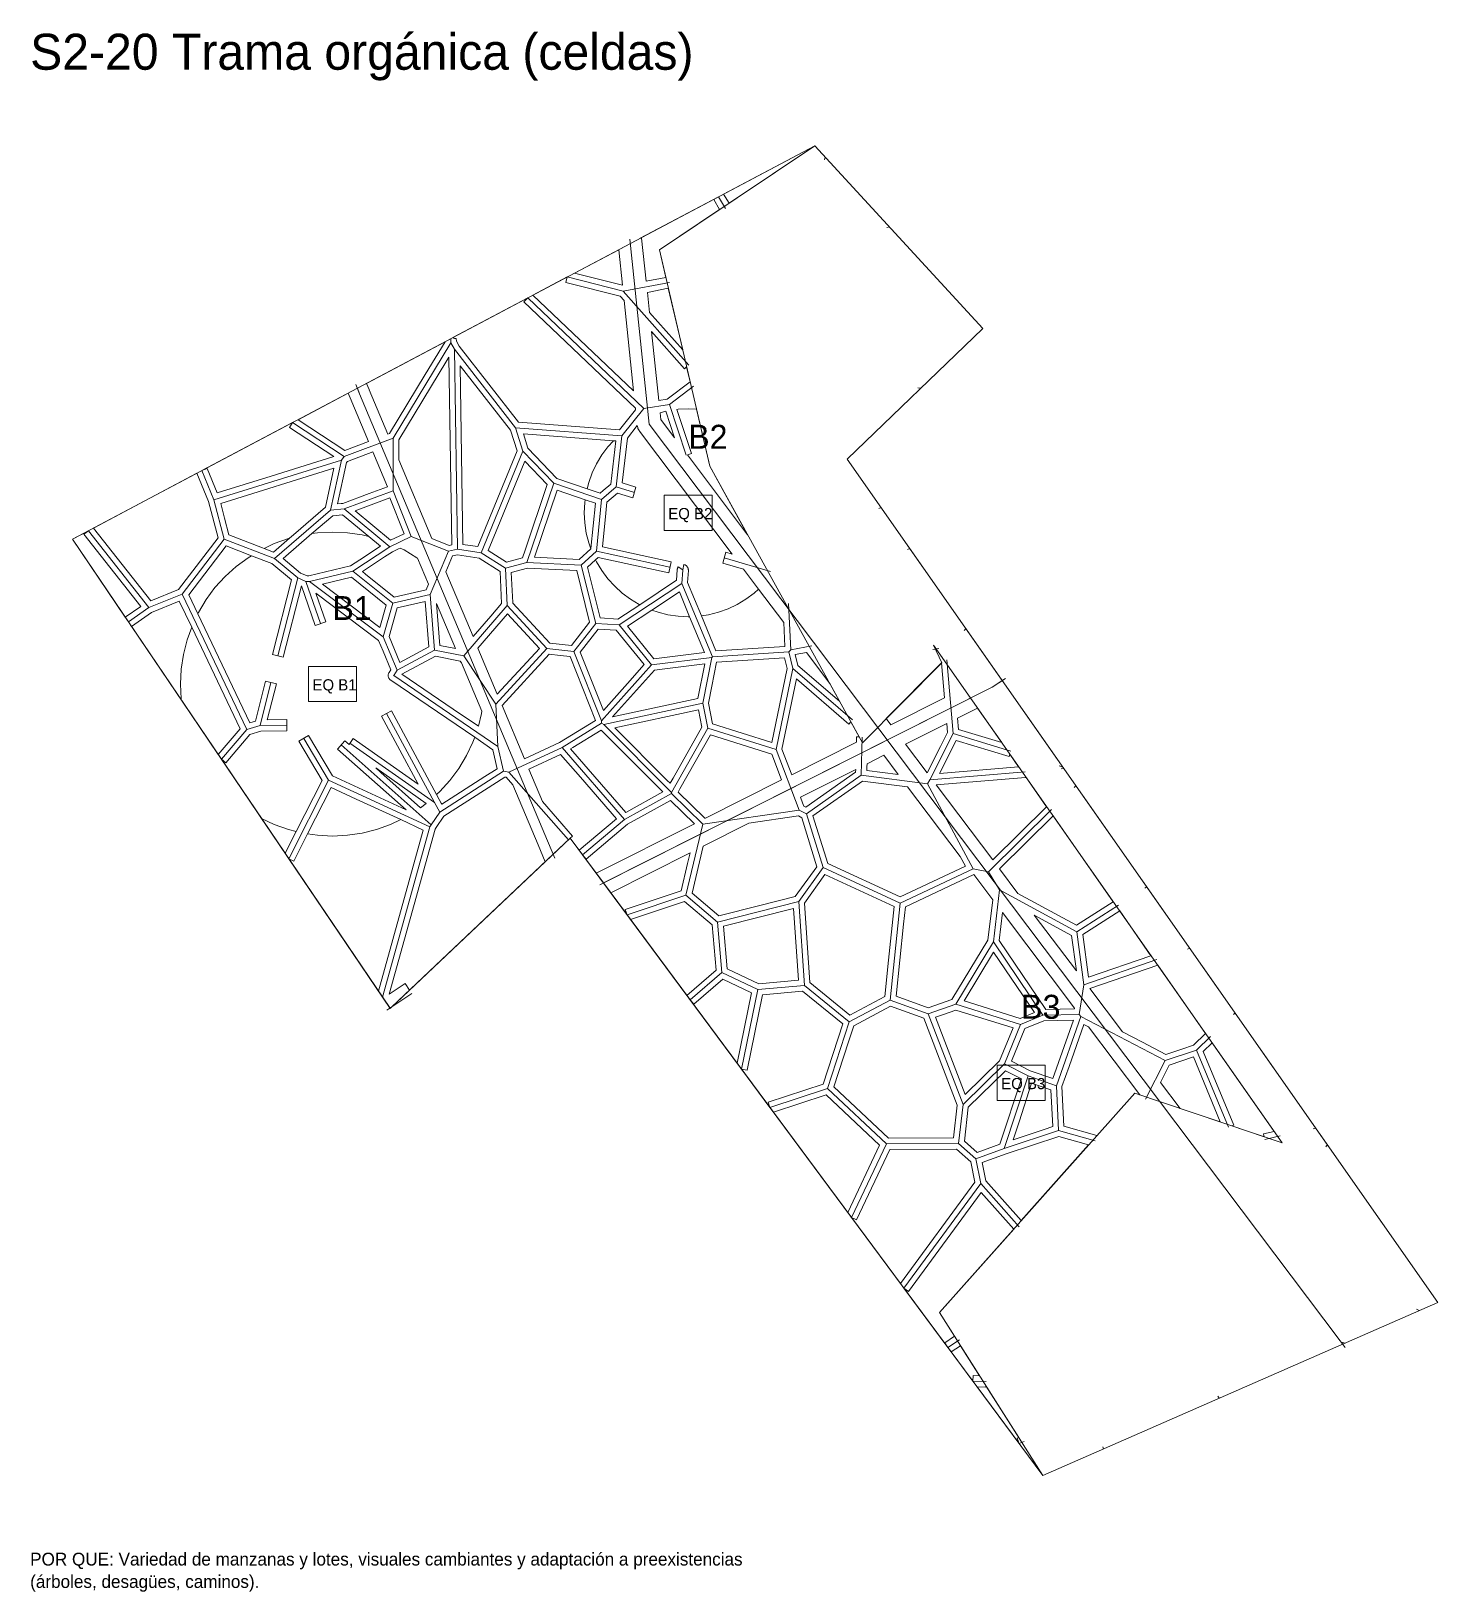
# Model space of a CAD drawing. Header units: metres. Extents: x 3873 to 16340, y -5213 to 3289.
# Drawn here: x 14581 to 16340, y -5213 to -3262 of the extents above; entities that cross this region are included whole.
import ezdxf

# ---------------------------------------------------------------- set-up
doc = ezdxf.new("R2010")
doc.units = ezdxf.units.M
for name, color, linetype, lineweight, plot in [('EQUIPAMIENTO', 5, 'Continuous', 0, False), ('LIMITE-INTERVENCION', 30, 'Continuous', 0, False), ('MANZANAS-PROPUESTAS', 33, 'Continuous', 0, False), ('SECTORES', 1, 'Continuous', 0, False), ('TEXTO', 7, 'Continuous', 0, False), ('VERDE-OBLIGATORIO', 3, 'Continuous', 0, False), ('VERDE-PROPUESTO', 82, 'Continuous', 0, False), ('VIA-BOULEVARD', 30, 'Continuous', 0, False), ('VIA-PRIMARIA', 1, 'Continuous', 0, False), ('VIA-TERCIARIA', 9, 'Continuous', 0, False)]:
    doc.layers.add(name, color=color, linetype=linetype, lineweight=lineweight, plot=plot)

msp = doc.modelspace()

# ---------------------------------------------------------------- linework, layer by layer
at = {"layer": 'EQUIPAMIENTO'}
for points in [[(15372.8, -3885.9), (15432.8, -3885.9), (15432.8, -3841.9), (15372.8, -3841.9), (15372.8, -3885.9)], [(14928, -4100), (14988, -4100), (14988, -4056), (14928, -4056), (14928, -4100)], [(15789.1, -4598.5), (15849.1, -4598.5), (15849.1, -4554.5), (15789.1, -4554.5), (15789.1, -4598.5)]]:
    msp.add_lwpolyline(points, close=True, dxfattribs=at)
at = {"layer": 'LIMITE-INTERVENCION'}
msp.add_lwpolyline([(14633, -3897), (15561, -3405), (15771.2, -3633.6), (15601.5, -3796.8), (16340, -4851), (15846.2, -5067.6), (15255.3, -4270.6), (15030.2, -4483.5), (14633, -3897)], close=True, dxfattribs=at)
at = {"layer": 'MANZANAS-PROPUESTAS'}
for points in [[(15446.9, -3465.5), (15561, -3405), (15453.8, -3476.9), (15446.9, -3465.5)], [(15434.7, -3472.3), (15442.1, -3484.7), (15366.7, -3535.3), (15374.7, -3569.6), (15350.2, -3574.3), (15344.5, -3520.5), (15342.9, -3520.6), (15440.8, -3468.8), (15434.7, -3472.3)], [(15320.6, -3579.5), (15260.8, -3564.2), (15315.9, -3535), (15320.6, -3579.5)], [(15249.8, -3575.8), (15317.7, -3593.2), (15322.6, -3598.7), (15334.5, -3711.6), (15208.7, -3591.8), (15251.6, -3569.1), (15249.8, -3575.8)], [(15354.3, -3613.4), (15351.7, -3588.3), (15377.9, -3583.2), (15395.9, -3660.3), (15354.3, -3613.4)], [(15197.3, -3600.3), (15336.8, -3733.1), (15337, -3735.1), (15316.8, -3760.3), (15190.7, -3750.7), (15116.3, -3655.4), (15113, -3649.4), (15112.8, -3645.8), (15110.5, -3646), (15110.5, -3646), (15109.9, -3645.6), (15109.3, -3645.2), (15108.7, -3644.9), (15108.5, -3644.9), (15202.1, -3595.3), (15197.3, -3600.3)], [(15376.5, -3722), (15366, -3723.6), (15356.9, -3637.4), (15398.2, -3684), (15400.8, -3681.6), (15405.1, -3700), (15376.5, -3722)], [(15073.8, -3691.2), (15029.1, -3764.8), (15027.3, -3765.5), (15004, -3710), (15004, -3709.9), (15000.6, -3702.1), (15098.8, -3650), (15073.8, -3691.2)], [(15103.7, -3904.6), (15082.2, -3896.1), (15040.9, -3797.7), (15040.9, -3772.5), (15101.1, -3673.3), (15103.5, -3669.2), (15107.2, -3903.8), (15103.7, -3904.6)], [(15139.7, -3906.2), (15124.1, -3903.8), (15121.2, -3903.4), (15117.7, -3680), (15180.7, -3760.8), (15188.8, -3786.5), (15139.7, -3906.2)], [(14980, -3720.1), (15003, -3774.7), (14973.4, -3785.9), (14915, -3747.5), (14977.6, -3714.3), (14980, -3720.1)], [(14904.1, -3757.1), (14959.5, -3793.5), (14881.3, -3818), (14813.8, -3839), (14801.3, -3808.6), (14794.8, -3811.2), (14907.9, -3751.2), (14904.1, -3757.1)], [(15202.4, -3783.2), (15196.8, -3765.2), (15309.2, -3773.8), (15302.3, -3781.4), (15294.7, -3791.6), (15288.2, -3802.6), (15282.7, -3814.1), (15278.4, -3826.1), (15276.5, -3833.8), (15238.5, -3820.9), (15202.4, -3783.2)], [(14971, -3852.2), (14968.7, -3852.4), (14964.3, -3852.9), (14975.7, -3801), (14976.8, -3799.6), (15008.4, -3787.6), (15026.8, -3831.4), (15003.9, -3839.9), (14971, -3852.2)], [(15195.7, -3920.2), (15175.5, -3925.7), (15152.7, -3911.2), (15167.8, -3874.6), (15198.6, -3799.5), (15226.6, -3828.7), (15198.9, -3910.7), (15195.7, -3920.2)], [(14803.2, -3849.8), (14814.9, -3895.3), (14765.6, -3959.7), (14730.7, -3974), (14659.1, -3883.1), (14788.6, -3814.5), (14803.2, -3849.8)], [(14870.7, -3907.8), (14828.5, -3891.6), (14823, -3870.6), (14818.3, -3852.3), (14959.8, -3808.1), (14949.1, -3857), (14909.1, -3891.6), (14904.2, -3895.8), (14902.9, -3896.2), (14885.3, -3902.4), (14872.5, -3908.5), (14870.7, -3907.8)], [(15266.4, -3922.4), (15210.7, -3919.4), (15239, -3835.8), (15273.9, -3847.7), (15273.4, -3851.1), (15272.8, -3863.9), (15273.4, -3876.6), (15275.3, -3889.2), (15278.4, -3901.6), (15281, -3908.9), (15266.4, -3922.4)], [(15047.6, -3890), (15030.7, -3898.1), (14986.4, -3861.4), (15029.9, -3845.2), (15047.6, -3890)], [(14958.3, -3867.6), (14970.4, -3866.3), (15003.4, -3893.7), (14995.1, -3891.6), (14976.6, -3888.9), (14958, -3888), (14939.4, -3888.9), (14932.4, -3889.9), (14958.3, -3867.6)], [(14647.3, -3890.8), (14718.4, -3980.9), (14699, -3994.4), (14633, -3897), (14652.8, -3886.5), (14647.3, -3890.8)], [(14778.2, -3966.3), (14825, -3905.3), (14856.7, -3917.5), (14852.5, -3920), (14837.5, -3931.1), (14823.7, -3943.6), (14811.1, -3957.4), (14800, -3972.4), (14790.5, -3988.4), (14789.6, -3990.2), (14778.2, -3966.3)], [(15155.8, -3993.1), (15133.8, -4018.7), (15099.8, -3937.8), (15108.2, -3917.9), (15114.5, -3916.5), (15141.5, -3920.7), (15167.5, -3937.3), (15169.5, -3977.3), (15155.8, -3993.1)], [(15229.6, -4026.7), (15183.5, -3976.9), (15183.4, -3975.9), (15181.6, -3938.6), (15201.9, -3933), (15263.4, -3936.2), (15279.5, -4000.5), (15256.8, -4029.7), (15229.6, -4026.7)], [(15314.6, -3996.9), (15292.7, -3995.4), (15276.7, -3931.8), (15286.9, -3922.5), (15288.2, -3925.1), (15294.7, -3936.1), (15302.3, -3946.3), (15310.9, -3955.8), (15320.3, -3964.3), (15330.6, -3971.9), (15341.5, -3978.5), (15342.1, -3978.8), (15314.6, -3996.9)], [(15522.2, -4001.1), (15523.7, -4031.2), (15437.5, -4036.6), (15419.3, -3992.7), (15428.2, -3991.4), (15440.5, -3988.3), (15452.6, -3984), (15464.1, -3978.5), (15475, -3971.9), (15485.3, -3964.3), (15490.8, -3959.4), (15522.2, -4001.1)], [(14706.9, -4005.9), (14731.8, -3988.6), (14766.5, -3974.4), (14782, -4006.8), (14776.2, -4022.8), (14771.7, -4040.9), (14768.9, -4059.4), (14768, -4078), (14768.9, -4096.6), (14769.1, -4098), (14702.9, -4000.2), (14706.9, -4005.9)], [(15176.8, -3990.3), (15216.7, -4033.4), (15164, -4090.7), (15139.8, -4033.1), (15176.8, -3990.3)], [(15360, -4046.5), (15326.8, -4005.6), (15357.3, -3985.5), (15365.1, -3988.3), (15377.5, -3991.4), (15390.1, -3993.2), (15402.8, -3993.9), (15404.6, -3993.8), (15423.2, -4038.7), (15360, -4046.5)], [(15267.9, -4038.2), (15290.4, -4009.3), (15312.9, -4010.8), (15347.8, -4053.7), (15326.8, -4077.2), (15296.9, -4110.9), (15267.9, -4038.2)], [(15241.7, -4151.1), (15198, -4171.4), (15170, -4104.9), (15229, -4040.8), (15242.7, -4042.3), (15255, -4043.6), (15286.8, -4123.5), (15241.7, -4151.1)], [(15376.8, -4058.5), (15423.6, -4052.7), (15415, -4095.9), (15308.3, -4119.1), (15360.5, -4060.5), (15376.8, -4058.5)], [(15509.8, -4138.8), (15507.3, -4151), (15433.3, -4127.7), (15428.1, -4101.8), (15432.3, -4080.8), (15438.3, -4050.6), (15523.3, -4045.3), (15526.4, -4058.6), (15509.8, -4138.8)], [(15579.8, -4077.5), (15592.1, -4099.6), (15539.9, -4054.7), (15536.7, -4041.1), (15550.6, -4038.6), (15579.8, -4077.5)], [(15723.2, -4095.3), (15656.3, -4129), (15650.4, -4121.2), (15719.4, -4051.6), (15723.2, -4095.3)], [(15613.1, -4144.1), (15613, -4150.8), (15532.2, -4191.4), (15519.9, -4159.4), (15538, -4071.6), (15603.8, -4128.2), (15606.2, -4125.3), (15616.6, -4144.1), (15613.1, -4144.1)], [(15311.1, -4132.8), (15415.5, -4110.1), (15419.9, -4132), (15383.9, -4195.5), (15380.2, -4202.1), (15376.6, -4198.5), (15311.1, -4132.8)], [(15740.7, -4134.7), (15739.5, -4120.7), (15764.6, -4108.1), (15794.8, -4151.2), (15740.7, -4134.7)], [(15258.5, -4157.2), (15294, -4135.5), (15371.1, -4212.8), (15324.6, -4238.5), (15255.7, -4159), (15258.5, -4157.2)], [(15727, -4138.6), (15718.1, -4156.2), (15701.5, -4189), (15674.6, -4153.3), (15726, -4127.5), (15727, -4138.6)], [(15158.7, -4160.1), (15164.1, -4183.9), (15148.6, -4193.7), (15094.6, -4228.1), (15094, -4227.1), (15091.5, -4222.5), (15088.1, -4216.2), (15092.4, -4212.3), (15104.9, -4198.5), (15116, -4183.5), (15125.6, -4167.5), (15133.6, -4150.7), (15135.8, -4144.5), (15158.7, -4160.1)], [(15519.6, -4197.8), (15424.4, -4245.7), (15423.4, -4245.8), (15390.1, -4213), (15392.3, -4209.1), (15430.6, -4141.5), (15507.3, -4165.7), (15519.6, -4197.8)], [(15716.8, -4189.8), (15737.7, -4148.4), (15804, -4168.6), (15804.9, -4165.6), (15815.9, -4181.3), (15716.8, -4189.8)], [(15258.3, -4268.1), (15220.5, -4225), (15203.4, -4184.3), (15243.2, -4165.9), (15268.1, -4194.6), (15313.1, -4246.6), (15266.6, -4285.8), (15255.4, -4270.7), (15258.3, -4268.1)], [(15665.3, -4190.9), (15626.2, -4185.9), (15626.3, -4181.3), (15626.4, -4177.6), (15647.4, -4167), (15665.3, -4190.9)], [(15048.7, -4452.5), (15028.9, -4465.8), (15086.4, -4259.4), (15087.5, -4257.5), (15097.2, -4243.1), (15173.6, -4194.4), (15175.2, -4194.6), (15183.5, -4204.1), (15215, -4279), (15223.8, -4300.4), (15054.2, -4460.8), (15048.7, -4452.5)], [(15550, -4232), (15549.1, -4231.6), (15547.2, -4230.7), (15545.7, -4226.7), (15543, -4219.6), (15612.2, -4184.7), (15612.1, -4188.3), (15550, -4232)], [(15783.5, -4297.7), (15712.9, -4204.2), (15824.6, -4194.7), (15824.6, -4193.6), (15850.9, -4231.3), (15783.5, -4297.7)], [(15677.1, -4206.5), (15742.7, -4293.5), (15749.3, -4305.7), (15667.7, -4344.2), (15577.2, -4302.5), (15558.8, -4242.9), (15620.9, -4199.3), (15677.1, -4206.5)], [(15275.3, -4296.8), (15327, -4253.2), (15380.8, -4223.4), (15410.5, -4252.7), (15287.8, -4314.4), (15270.8, -4291.5), (15275.3, -4296.8)], [(14898.9, -4289.6), (14869.3, -4246), (14885.3, -4253.5), (14902.9, -4259.8), (14912.7, -4262.3), (14898.9, -4289.6)], [(14909.6, -4299.4), (14926.9, -4265.2), (14939.4, -4267.1), (14958, -4268), (14976.6, -4267.1), (14995.1, -4264.3), (15013.2, -4259.8), (15030.7, -4253.5), (15043.4, -4247.5), (15071.6, -4260.5), (15015.5, -4461.8), (14903.4, -4296.3), (14909.6, -4299.4)], [(15540.5, -4242.9), (15544.8, -4245.1), (15563.8, -4306.3), (15536.7, -4343.6), (15492.3, -4354.9), (15441, -4367.8), (15407.6, -4339.5), (15421.6, -4280.8), (15421.6, -4280.6), (15478.7, -4251.9), (15540.5, -4242.9)], [(15888.4, -4379.6), (15865.6, -4367.2), (15815.1, -4339.7), (15792, -4309), (15859.1, -4242.9), (15934.2, -4350.2), (15888.4, -4379.6)], [(15405.3, -4288.9), (15402.1, -4302.3), (15393.9, -4336.6), (15324.1, -4359.8), (15326.3, -4366.4), (15305.9, -4338.9), (15405.3, -4288.9)], [(15660.3, -4356.2), (15653.3, -4423.2), (15648.6, -4468.7), (15604.9, -4492.1), (15554.7, -4451.2), (15548, -4351.9), (15573.8, -4316.3), (15660.3, -4356.2)], [(15702.8, -4482.8), (15662.7, -4468.4), (15672.1, -4378.1), (15674.3, -4356.6), (15759.8, -4316.2), (15759.9, -4316.2), (15783.6, -4347.7), (15777.6, -4398), (15732.5, -4472.4), (15702.8, -4482.8)], [(15398.3, -4349.9), (15432.6, -4379), (15437.7, -4435.8), (15401.1, -4467.3), (15330.7, -4372.3), (15398.3, -4349.9)], [(15540.5, -4448.3), (15491.2, -4452.8), (15451.6, -4434.1), (15446.8, -4380.8), (15534.5, -4358.7), (15540.5, -4448.3)], [(15885.8, -4483.2), (15885.6, -4484.2), (15849.9, -4484.9), (15791.7, -4398.5), (15795.7, -4363.8), (15885.8, -4483.2)], [(15835.5, -4366.8), (15882.2, -4392.2), (15888.1, -4436.6), (15835.5, -4366.8)], [(15903.3, -4444.5), (15896.2, -4391.2), (15942.3, -4361.7), (15981.4, -4417.6), (15903.3, -4444.5)], [(15784.7, -4413.3), (15835.6, -4488.8), (15817.9, -4496.1), (15747.8, -4474.1), (15784.7, -4413.3)], [(15409.9, -4478.2), (15446.1, -4447), (15482, -4464), (15463.8, -4551.9), (15405.3, -4472.9), (15409.9, -4478.2)], [(16034.7, -4529.4), (16019.9, -4534.3), (15999.9, -4541.1), (15970.8, -4525.9), (15945.6, -4512.8), (15904.9, -4458.8), (15989.8, -4429.5), (16049.7, -4515), (16034.7, -4529.4)], [(15476.3, -4560.8), (15495.7, -4466.5), (15545.8, -4461.9), (15596, -4502.8), (15571.4, -4578.2), (15502.7, -4600.6), (15504.9, -4607.2), (15469.4, -4559.4), (15476.3, -4560.8)], [(15609.9, -4505.3), (15655.8, -4480.7), (15697.4, -4495.7), (15739.2, -4604.6), (15734.5, -4645.3), (15653.4, -4645.7), (15585, -4581.7), (15603.4, -4525.2), (15609.9, -4505.3)], [(15721.8, -4491), (15737.3, -4485.5), (15808.9, -4507.9), (15792.2, -4548.9), (15749.1, -4591.3), (15711.9, -4494.5), (15721.8, -4491)], [(15847.6, -4499), (15864.3, -4498.6), (15884.5, -4498.2), (15858.8, -4571.2), (15830.5, -4561.4), (15807, -4549.5), (15823.6, -4508.8), (15847.6, -4499)], [(15913.7, -4642.5), (15872.6, -4630.9), (15870.1, -4581.1), (15878.9, -4556.2), (15897.5, -4503.5), (15903.3, -4506.5), (15967.4, -4591.6), (15961, -4589.4), (15913.7, -4642.6), (15913.7, -4642.5)], [(15993.2, -4576), (16004.2, -4554.4), (16034.4, -4544.2), (16068, -4625.4), (16017.8, -4608.5), (15993.2, -4576)], [(16084.8, -4629.4), (16046.7, -4537.2), (16057.8, -4526.6), (16135.5, -4637.5), (16122.1, -4640.5), (16122.8, -4643.9), (16082.5, -4630.3), (16084.8, -4629.4)], [(15753, -4607), (15799.5, -4561.4), (15819.3, -4571.4), (15792.5, -4653.4), (15764.1, -4663.6), (15748.1, -4649.5), (15753, -4607)], [(15856.3, -4585.1), (15858.6, -4631.3), (15847.7, -4634.9), (15809, -4647.8), (15816.5, -4625.1), (15832.2, -4576.8), (15856.3, -4585.1)], [(15575.2, -4591.7), (15642.1, -4654.3), (15602.2, -4738.5), (15509.3, -4613.2), (15575.2, -4591.7)], [(15613.3, -4747.9), (15655, -4659.7), (15738.1, -4659.3), (15756.1, -4675.3), (15761.1, -4700.8), (15668.1, -4827.4), (15607, -4744.9), (15613.3, -4747.9)], [(15775.1, -4699.2), (15770.5, -4676.2), (15800.3, -4665.5), (15866, -4643.6), (15903.4, -4654.1), (15819.2, -4748.8), (15775.1, -4699.2)], [(15723.5, -4901.5), (15727.4, -4907.3), (15672.5, -4833.3), (15678.1, -4837.4), (15769.1, -4713.5), (15809.9, -4759.4), (15717, -4863.8), (15735.8, -4893.4), (15723.5, -4901.5)], [(15758.9, -4942.6), (15758.7, -4949.6), (15731.6, -4913), (15743.3, -4905.3), (15767.1, -4942.8), (15758.9, -4942.6)], [(15813.9, -5020.9), (15816.4, -5027.4), (15764, -4956.7), (15775, -4957), (15775.1, -4955.4), (15816.1, -5020.1), (15813.9, -5020.9)]]:
    msp.add_lwpolyline(points, close=True, dxfattribs=at)
at = {"layer": 'SECTORES'}
for points in [[(14989.1, -3708.2), (15561, -3405), (15771.2, -3633.6), (15601.5, -3796.8), (15795.5, -4073.7), (15783, -4082), (15296.9, -4326.6), (15255.3, -4270.6), (15233.9, -4290.8), (15227, -4274), (14992, -3715), (14989.1, -3708.2)], [(15030.2, -4483.5), (15030, -4483.1), (14633, -3897), (14989.1, -3708.2), (14992, -3715), (15227, -4274), (15233.9, -4290.8), (15032.1, -4481.7), (15030.2, -4483.5)], [(15795.5, -4073.7), (16340, -4851), (15846.2, -5067.6), (15296.9, -4326.6), (15783, -4082), (15795.5, -4073.7)]]:
    msp.add_lwpolyline(points, close=True, dxfattribs=at)
at = {"layer": 'VERDE-OBLIGATORIO'}
msp.add_lwpolyline([(16145.3, -4651.5), (15709.6, -4029.5), (15719.7, -4051.3), (15620.6, -4151.3), (15429.8, -3805.7), (15366.7, -3535.3), (15561, -3405), (15771.2, -3633.6), (15601.5, -3796.8), (16340, -4851), (15846.2, -5067.6), (15717, -4863.8), (15961, -4589.4), (16145.3, -4651.5)], close=True, dxfattribs=at)
at = {"layer": 'VERDE-PROPUESTO'}
for points in [[(15385.7, -3770.2), (15368.5, -3747.3), (15367.6, -3738.8), (15374.7, -3737), (15385.7, -3770.2)], [(15402.8, -3733.9), (15413.2, -3734.4), (15429.8, -3805.7), (15477.1, -3891.3), (15401.8, -3791.5), (15407, -3789.8), (15388.7, -3734.7), (15390.1, -3734.5), (15402.8, -3733.9)], [(15475, -3971.9), (15464.1, -3978.5), (15452.6, -3984), (15440.5, -3988.3), (15428.2, -3991.4), (15419.3, -3992.7), (15402, -3951.1), (15403, -3936), (15403, -3935.3), (15402.9, -3934.6), (15402.8, -3933.9), (15402.6, -3933.2), (15402.3, -3932.5), (15402, -3931.9), (15401.6, -3931.3), (15401.1, -3930.8), (15400.6, -3930.3), (15400.1, -3929.8), (15399.5, -3929.5), (15398.8, -3929.1), (15398.2, -3928.9), (15397.5, -3928.7), (15397.4, -3928.7), (15395.9, -3935.4), (15390.3, -3931.4), (15390.3, -3931.5), (15390, -3932), (15389.7, -3932.6), (15389.4, -3933.2), (15389.2, -3933.8), (15389.1, -3934.5), (15389, -3935.1), (15388.2, -3948.3), (15342.1, -3978.8), (15341.5, -3978.5), (15330.6, -3971.9), (15320.3, -3964.3), (15310.9, -3955.8), (15302.3, -3946.3), (15294.7, -3936.1), (15288.2, -3925.1), (15286.9, -3922.5), (15290, -3919.6), (15378.4, -3938.9), (15381.4, -3925.2), (15295.5, -3906.5), (15299.6, -3864.4), (15300.9, -3850.7), (15314.3, -3839.4), (15333.4, -3845.3), (15337.5, -3832), (15320.3, -3826.6), (15326.7, -3770.4), (15339.1, -3754.9), (15339.3, -3755.9), (15339.6, -3757.2), (15340, -3758.5), (15340.6, -3759.7), (15341.3, -3760.9), (15342, -3762), (15457.8, -3915.6), (15449.9, -3913.3), (15445.9, -3926.7), (15472, -3934.4), (15490.8, -3959.4), (15485.3, -3964.3), (15475, -3971.9)], [(15282.7, -3814.1), (15288.2, -3802.6), (15294.7, -3791.6), (15302.3, -3781.4), (15309.2, -3773.8), (15312.2, -3774), (15306, -3828), (15296.4, -3836.1), (15292.7, -3839.2), (15276.5, -3833.8), (15278.4, -3826.1), (15282.7, -3814.1)], [(15275.3, -3889.2), (15273.4, -3876.6), (15272.8, -3863.9), (15273.4, -3851.1), (15273.9, -3847.7), (15286.7, -3852), (15281.2, -3908.7), (15281, -3908.9), (15278.4, -3901.6), (15275.3, -3889.2)], [(14902.9, -3896.2), (14904.2, -3895.8), (14884.3, -3913), (14872.5, -3908.5), (14885.3, -3902.4), (14902.9, -3896.2)], [(14958, -3888), (14976.6, -3888.9), (14995.1, -3891.6), (15003.4, -3893.7), (15018, -3905.8), (14992.2, -3922.8), (14980.7, -3930.3), (14959.7, -3935.3), (14928.5, -3942.7), (14926.2, -3942.7), (14921.3, -3940.6), (14918.2, -3939.3), (14896.5, -3921), (14932.4, -3889.9), (14939.4, -3888.9), (14958, -3888)], [(15116, -4183.5), (15104.9, -4198.5), (15092.4, -4212.3), (15088.1, -4216.2), (15031.7, -4111.6), (15019.4, -4118.2), (15065.1, -4203.2), (14983.9, -4146), (14978.7, -4153.5), (14973.5, -4148.9), (14964.3, -4159.4), (15050, -4235.2), (14957.9, -4192.7), (14928.1, -4142.5), (14916.1, -4149.6), (14945, -4198.4), (14912.7, -4262.3), (14902.9, -4259.8), (14885.3, -4253.5), (14869.3, -4246), (14830.9, -4189.1), (14819.2, -4171.9), (14824.5, -4176.4), (14854.8, -4141.1), (14868.5, -4136.8), (14901, -4136.5), (14900.8, -4122.5), (14876.4, -4122.7), (14887.9, -4077.8), (14874.3, -4074.4), (14861.6, -4124.3), (14854.5, -4126.5), (14789.6, -3990.2), (14790.5, -3988.4), (14800, -3972.4), (14811.1, -3957.4), (14823.7, -3943.6), (14837.5, -3931.1), (14852.5, -3920), (14856.7, -3917.5), (14882.1, -3927.2), (14906.7, -3947.9), (14882.9, -4040.9), (14896.5, -4044.3), (14919.3, -3955.1), (14936.5, -4004.7), (14949.7, -4000.1), (14937.3, -3964.5), (15015.6, -4023.4), (15021.2, -4036.9), (15030.9, -4060.1), (15028.8, -4063.5), (15028.5, -4064.1), (15028.2, -4064.7), (15028, -4065.3), (15027.8, -4066), (15027.7, -4066.7), (15027.7, -4067.3), (15027.7, -4068), (15027.8, -4068.7), (15028, -4069.3), (15028.2, -4070), (15028.5, -4070.6), (15028.9, -4071.1), (15029.3, -4071.7), (15029.7, -4072.2), (15030.2, -4072.6), (15030.8, -4073), (15135.8, -4144.5), (15133.6, -4150.7), (15125.6, -4167.5), (15116, -4183.5)], [(15063.6, -3920), (15064.3, -3920.5), (15078.1, -3953.3), (15075.1, -3960.2), (15035.1, -3969.4), (14999.5, -3940.7), (14995.4, -3937.4), (15023.1, -3919.1), (15033.2, -3912.5), (15040.6, -3908.9), (15042.5, -3908), (15047.6, -3910.4), (15063.6, -3920)], [(15017.4, -4007.2), (14945.4, -3953.1), (14981.8, -3944.5), (15025.3, -3979.5), (15017.4, -4007.2)], [(15038.9, -3982.9), (15073.9, -3974.8), (15078.4, -4031.6), (15042.3, -4051), (15028.7, -4018.5), (15038.9, -3982.9)], [(15092.3, -4029.8), (15088.1, -3977.1), (15111.9, -4033.7), (15092.3, -4029.8)], [(15390.1, -3993.2), (15377.5, -3991.4), (15365.1, -3988.3), (15357.3, -3985.5), (15391.7, -3962.8), (15404.6, -3993.8), (15402.8, -3993.9), (15390.1, -3993.2)], [(14768.9, -4096.6), (14768, -4078), (14768.9, -4059.4), (14771.7, -4040.9), (14776.2, -4022.8), (14782, -4006.8), (14842.6, -4133.9), (14815.1, -4165.9), (14769.1, -4098), (14768.9, -4096.6)], [(15140.4, -4130.8), (15109, -4109.4), (15044.7, -4065.6), (15086.8, -4043), (15117.8, -4049.2), (15119.4, -4051.5), (15144.8, -4112), (15144.4, -4115), (15140.4, -4130.8)], [(15018.3, -4188.5), (15012.1, -4182.9), (15075.2, -4227.3), (15068.2, -4232.6), (15018.3, -4188.5)], [(15013.2, -4259.8), (14995.1, -4264.3), (14976.6, -4267.1), (14958, -4268), (14939.4, -4267.1), (14926.9, -4265.2), (14956.2, -4207.4), (14987.8, -4222), (15043.4, -4247.5), (15030.7, -4253.5), (15013.2, -4259.8)]]:
    msp.add_lwpolyline(points, close=True, dxfattribs=at)
at = {"layer": 'VIA-BOULEVARD'}
msp.add_lwpolyline([(14987.1, -3703.6), (14992, -3715), (15227, -4274), (15235.9, -4295.8)], dxfattribs=at)
at = {"layer": 'VIA-PRIMARIA'}
for points in [[(15329.6, -3522), (15354, -3753), (16218, -4899), (16224.1, -4907.3)], [(15292.3, -4328.9), (15783, -4082), (15799.7, -4071)], [(15025.8, -4485.9), (15057.1, -4465)]]:
    msp.add_lwpolyline(points, dxfattribs=at)
at = {"layer": 'VIA-TERCIARIA'}
for points in [[(15574.2, -3419.3), (15573.1, -3422.6)], [(15573.1, -3422.6), (15574.2, -3419.3)], [(15449.5, -3483.4), (15440.8, -3468.8)], [(15440.8, -3468.8), (15449.5, -3483.4)], [(15654.4, -3506.6), (15651, -3507.3)], [(15651, -3507.3), (15654.4, -3506.6)], [(15379.2, -3575.8), (15321.5, -3586.9), (15251.6, -3569.1)], [(15251.6, -3569.1), (15321.5, -3586.9), (15403.4, -3679.4)], [(15403.4, -3679.4), (15321.5, -3586.9), (15379.2, -3575.8)], [(15202.1, -3595.3), (15347.3, -3733.5), (15319.9, -3767.6), (15187, -3757.5), (15110.4, -3659.2)], [(15347.3, -3733.5), (15202.1, -3595.3)], [(15105.8, -3646.3), (15106.1, -3651.5), (15033.9, -3770.5), (14972.6, -3793.7), (14907.9, -3751.2)], [(15110.4, -3659.2), (15106.1, -3651.5), (15105.8, -3646.3)], [(15033.8, -3836.3), (15033.9, -3770.5), (15106.1, -3651.5), (15110.4, -3659.2), (15114.3, -3909.4), (15103.2, -3911.9), (15056.5, -3893.5), (15033.8, -3836.3)], [(15144, -3914), (15114.3, -3909.4), (15110.4, -3659.2), (15187, -3757.5), (15196.2, -3786.8), (15144, -3914)], [(15409.5, -3705.4), (15379.3, -3728.7), (15347.3, -3733.5)], [(15379.3, -3728.7), (15409.5, -3705.4)], [(15689.9, -3707.6), (15693.9, -3708)], [(15693.9, -3708), (15689.9, -3707.6)], [(15312.7, -3831.5), (15319.9, -3767.6), (15347.3, -3733.5), (15379.3, -3728.7), (15400.4, -3792)], [(15400.4, -3792), (15379.3, -3728.7)], [(14907.9, -3751.2), (14972.6, -3793.7), (14969.2, -3797.9), (14809.8, -3847.6)], [(15234.6, -3826.9), (15196.2, -3786.8), (15187, -3757.5), (15319.9, -3767.6), (15312.7, -3831.5), (15294.2, -3847.1), (15234.6, -3826.9)], [(14969.2, -3797.9), (14972.6, -3793.7), (15033.9, -3770.5), (15033.8, -3836.3), (14972.6, -3859.1), (14955.4, -3860.8), (14969.2, -3797.9)], [(14822.6, -3896.9), (14809.8, -3847.6), (14969.2, -3797.9), (14955.4, -3860.8), (14885.7, -3921.1), (14822.6, -3896.9)], [(15196.2, -3786.8), (15234.6, -3826.9), (15201.1, -3925.9), (15174.3, -3933.3), (15144, -3914), (15196.2, -3786.8)], [(14794.8, -3811.2), (14809.8, -3847.6), (14822.6, -3896.9), (14770, -3965.5), (14728.5, -3982.5), (14652.8, -3886.5)], [(14809.8, -3847.6), (14794.8, -3811.2)], [(15033.8, -3836.3), (15056.5, -3893.5), (15029.7, -3906.4), (14972.6, -3859.1), (15033.8, -3836.3)], [(15268.9, -3929.5), (15201.1, -3925.9), (15234.6, -3826.9), (15294.2, -3847.1), (15288, -3912), (15268.9, -3929.5)], [(15288, -3912), (15294.2, -3847.1), (15312.7, -3831.5), (15335.5, -3838.6)], [(15335.5, -3838.6), (15312.7, -3831.5)], [(14914.5, -3945.4), (14885.7, -3921.1), (14955.4, -3860.8), (14972.6, -3859.1), (15029.7, -3906.4), (14983.5, -3936.9), (14929.3, -3949.7), (14924.8, -3949.7), (14914.5, -3945.4)], [(15644, -3857.4), (15641, -3858.4)], [(15641, -3858.4), (15644, -3857.4)], [(14652.8, -3886.5), (14728.5, -3982.5), (14702.9, -4000.2)], [(14770, -3965.5), (14822.6, -3896.9), (14885.7, -3921.1), (14914.5, -3945.4), (14889.7, -4042.6)], [(14983.5, -3936.9), (15029.7, -3906.4), (15056.5, -3893.5), (15103.2, -3911.9), (15080.2, -3966.2), (15033.4, -3977), (14983.5, -3936.9)], [(15080.2, -3966.2), (15103.2, -3911.9), (15114.3, -3909.4), (15144, -3914), (15174.3, -3933.3), (15176.6, -3979.8), (15122.1, -4042.9), (15085.7, -4035.6), (15080.2, -3966.2)], [(15287.2, -4002.1), (15268.9, -3929.5), (15288, -3912), (15379.9, -3932)], [(15379.9, -3932), (15288, -3912)], [(15447.9, -3920), (15505.8, -3937.1)], [(15505.8, -3937.1), (15447.9, -3920)], [(15679.7, -3908.4), (15676.9, -3909.7)], [(15676.9, -3909.7), (15679.7, -3908.4)], [(14929.3, -3949.7), (14983.5, -3936.9), (15033.4, -3977), (15021.3, -4019), (14929.3, -3949.7)], [(15176.6, -3979.8), (15174.3, -3933.3), (15201.1, -3925.9), (15268.9, -3929.5), (15287.2, -4002.1), (15259.9, -4037.1), (15226.2, -4033.4), (15176.6, -3979.8)], [(15395.9, -3935.5), (15396, -3935.5), (15395, -3952.3), (15316.5, -4004), (15287.2, -4002.1)], [(15395, -3952.3), (15396, -3935.5), (15396, -3935.5)], [(15396, -3935.5), (15396, -3935.5), (15395.9, -3935.5)], [(14889.7, -4042.6), (14914.5, -3945.4), (14924.8, -3949.7), (14943.1, -4002.4)], [(14943.1, -4002.4), (14924.8, -3949.7), (14929.3, -3949.7), (15021.3, -4019), (15038.8, -4060.8), (15034.7, -4067.3), (15034.2, -4067.7)], [(15357, -4053.9), (15316.5, -4004), (15395, -3952.3), (15433, -4043.9), (15432.4, -4044.6), (15357, -4053.9)], [(15528.1, -3977.5), (15530.9, -4035.1), (15528.8, -4037.9), (15433, -4043.9), (15395, -3952.3)], [(14702.9, -4000.2), (14728.5, -3982.5), (14770, -3965.5), (14850.8, -4135), (14819.2, -4171.9)], [(14881.1, -4076.1), (14867.4, -4129.8), (14850.8, -4135), (14770, -3965.5)], [(15021.3, -4019), (15033.4, -3977), (15080.2, -3966.2), (15085.7, -4035.6), (15038.8, -4060.8), (15021.3, -4019)], [(15162.1, -4103.1), (15122.1, -4042.9), (15176.6, -3979.8), (15226.2, -4033.4), (15162.1, -4103.1)], [(15530.9, -4035.1), (15528.1, -3977.5)], [(15259.9, -4037.1), (15287.2, -4002.1), (15316.5, -4004), (15357, -4053.9), (15294.5, -4124), (15259.9, -4037.1)], [(15747.8, -4010.9), (15750.1, -4008.9)], [(15750.1, -4008.9), (15747.8, -4010.9)], [(15038.8, -4060.8), (15085.7, -4035.6), (15122.1, -4042.9), (15162.1, -4103.1), (15164.9, -4155.9), (15034.7, -4067.3), (15038.8, -4060.8)], [(15172, -4187.1), (15164.9, -4155.9), (15162.1, -4103.1), (15226.2, -4033.4), (15259.9, -4037.1), (15294.5, -4124), (15294.4, -4127.1), (15245, -4157.3), (15178.7, -4188), (15172, -4187.1)], [(15432.4, -4044.6), (15433, -4043.9), (15528.8, -4037.9), (15533.6, -4058.5), (15512.6, -4160), (15427.3, -4133.1), (15420.9, -4101.8), (15432.4, -4044.6)], [(15528.8, -4037.9), (15530.9, -4035.1), (15557.2, -4030.3)], [(15608.3, -4122.9), (15533.6, -4058.5), (15528.8, -4037.9)], [(15557.2, -4030.3), (15530.9, -4035.1)], [(15708.7, -4034.8), (15716, -4033.4)], [(15716, -4033.4), (15708.7, -4034.8)], [(15294.5, -4124), (15357, -4053.9), (15432.4, -4044.6), (15420.9, -4101.8), (15297.1, -4128.7), (15294.4, -4127.1), (15294.5, -4124)], [(15726.1, -4047.8), (15734.2, -4140), (15704.9, -4197.8), (15701.9, -4202.6), (15619, -4192)], [(15806, -4161.9), (15734.2, -4140), (15726.1, -4047.8)], [(14867.4, -4129.8), (14881.1, -4076.1)], [(15034.2, -4067.7), (15034.7, -4067.3), (15164.9, -4155.9), (15172, -4187.1), (15092.2, -4238)], [(15512.6, -4160), (15533.6, -4058.5), (15608.3, -4122.9)], [(15025.6, -4114.9), (15085.4, -4225.9), (14979.9, -4151.8)], [(15092.2, -4238), (15085.4, -4225.9), (15025.6, -4114.9)], [(15381.8, -4213.6), (15297.1, -4128.7), (15420.9, -4101.8), (15427.3, -4133.1), (15381.8, -4213.6)], [(14819.2, -4171.9), (14850.8, -4135), (14867.4, -4129.8), (14900.9, -4129.5)], [(14900.9, -4129.5), (14867.4, -4129.8)], [(15245, -4157.3), (15294.4, -4127.1), (15297.1, -4128.7), (15381.8, -4213.6), (15382, -4214.8), (15323, -4247.4), (15245, -4157.3)], [(15421, -4253.2), (15382, -4214.8), (15381.8, -4213.6), (15427.3, -4133.1), (15512.6, -4160), (15541.7, -4235.7), (15421, -4253.2)], [(14922.1, -4146.1), (14953, -4198.2), (14903.4, -4296.3)], [(14953, -4198.2), (14922.1, -4146.1)], [(14968.9, -4154.1), (15081.6, -4253.8), (15079.9, -4256.7), (14953, -4198.2)], [(14979.9, -4151.8), (15085.4, -4225.9), (15092.2, -4238), (15081.6, -4253.8), (14968.9, -4154.1)], [(15620.1, -4144.2), (15619, -4192), (15550.6, -4240.2), (15541.7, -4235.7), (15512.6, -4160)], [(15619, -4192), (15620.1, -4144.2)], [(15704.9, -4197.8), (15734.2, -4140), (15806, -4161.9)], [(15178.7, -4188), (15245, -4157.3), (15323, -4247.4), (15270.8, -4291.5)], [(15020.7, -4469.4), (15079.9, -4256.7), (15081.6, -4253.8), (15092.2, -4238), (15172, -4187.1), (15178.7, -4188), (15253.1, -4272.7)], [(15253.1, -4272.7), (15178.7, -4188)], [(15571.5, -4307.5), (15550.6, -4240.2), (15619, -4192), (15701.9, -4202.6), (15758.9, -4308.9), (15667.8, -4351.9), (15571.5, -4307.5)], [(15758.9, -4308.9), (15701.9, -4202.6), (15704.9, -4197.8), (15824, -4187.7)], [(15824, -4187.7), (15704.9, -4197.8)], [(15871.2, -4181.8), (15866.5, -4180.4)], [(15866.5, -4180.4), (15871.2, -4181.8)], [(15869, -4183.9), (15872.4, -4183.6)], [(15872.4, -4183.6), (15869, -4183.9)], [(14903.4, -4296.3), (14953, -4198.2), (15079.9, -4256.7), (15020.7, -4469.4)], [(15887.5, -4205.1), (15885.3, -4207.2)], [(15885.3, -4207.2), (15887.5, -4205.1)], [(15270.8, -4291.5), (15323, -4247.4), (15382, -4214.8), (15421, -4253.2), (15399.8, -4342), (15326.3, -4366.4)], [(15439.3, -4375.5), (15399.8, -4342), (15421, -4253.2), (15541.7, -4235.7), (15550.6, -4240.2), (15571.5, -4307.5), (15540.9, -4349.8), (15439.3, -4375.5)], [(15857.2, -4235), (15778.2, -4312.8), (15758.9, -4308.9)], [(15940.8, -4354.3), (15888.7, -4387.8), (15792.1, -4335.1), (15778.2, -4312.8), (15857.2, -4235)], [(15540.9, -4349.8), (15571.5, -4307.5), (15667.8, -4351.9), (15655.2, -4473.1), (15604.1, -4500.4), (15548, -4454.7), (15540.9, -4349.8)], [(15667.8, -4351.9), (15758.9, -4308.9), (15778.2, -4312.8), (15792.1, -4335.1), (15784.4, -4400.3), (15737.2, -4478.2), (15702.8, -4490.2), (15655.2, -4473.1), (15667.8, -4351.9)], [(15326.3, -4366.4), (15399.8, -4342)], [(15399.8, -4342), (15439.3, -4375.5), (15445, -4438.8), (15405.3, -4472.9)], [(15445, -4438.8), (15439.3, -4375.5), (15540.9, -4349.8), (15548, -4454.7), (15489.9, -4460), (15445, -4438.8)], [(15784.4, -4400.3), (15792.1, -4335.1), (15888.7, -4387.8), (15897.5, -4453.9), (15891.6, -4491.1), (15846.2, -4492), (15784.4, -4400.3)], [(15976.1, -4331.6), (15973.6, -4333.2)], [(15973.6, -4333.2), (15976.1, -4331.6)], [(15897.5, -4453.9), (15888.7, -4387.8), (15940.8, -4354.3)], [(15818.2, -4503.5), (15737.2, -4478.2), (15784.4, -4400.3), (15846.2, -4492), (15818.2, -4503.5)], [(16026.9, -4409.3), (16029.9, -4408.3)], [(16029.9, -4408.3), (16026.9, -4409.3)], [(15893.5, -4493.5), (15891.6, -4491.1), (15897.5, -4453.9), (15988.6, -4422.5)], [(15988.6, -4422.5), (15897.5, -4453.9)], [(15405.3, -4472.9), (15445, -4438.8), (15489.9, -4460), (15469.4, -4559.4)], [(15469.4, -4559.4), (15489.9, -4460)], [(15489.9, -4460), (15548, -4454.7), (15604.1, -4500.4), (15576.9, -4583.8), (15504.9, -4607.2)], [(15576.9, -4583.8), (15604.1, -4500.4), (15655.2, -4473.1), (15702.8, -4490.2), (15746.4, -4603.7), (15740.8, -4652.3), (15650.6, -4652.7), (15576.9, -4583.8)], [(15746.4, -4603.7), (15702.8, -4490.2), (15737.2, -4478.2), (15818.2, -4503.5), (15798.1, -4552.9), (15746.4, -4603.7)], [(15827.8, -4567.9), (15798.1, -4552.9), (15818.2, -4503.5), (15846.2, -4492), (15891.6, -4491.1), (15893.5, -4493.5), (15863.1, -4580.1), (15827.8, -4567.9)], [(15863.1, -4580.1), (15893.5, -4493.5), (15999.3, -4548.7), (15974.6, -4597.1)], [(16055.9, -4518.7), (16038.4, -4535.5), (15999.3, -4548.7), (15893.5, -4493.5)], [(16084.4, -4491.3), (16086.6, -4489.2)], [(16086.6, -4489.2), (16084.4, -4491.3)], [(16078.3, -4632.1), (16038.4, -4535.5), (16055.9, -4518.7)], [(15974.6, -4597.1), (15999.3, -4548.7), (16038.4, -4535.5), (16078.3, -4632.1)], [(15740.8, -4652.3), (15746.4, -4603.7), (15798.1, -4552.9), (15827.8, -4567.9), (15798, -4658.8), (15762.5, -4671.6), (15740.8, -4652.3)], [(15504.9, -4607.2), (15576.9, -4583.8), (15650.6, -4652.7), (15607, -4744.9)], [(15798, -4658.8), (15827.8, -4567.9), (15863.1, -4580.1), (15865.8, -4636.3), (15798, -4658.8)], [(15911.8, -4649.2), (15865.8, -4636.3), (15863.1, -4580.1)], [(15816.5, -4756.4), (15768.6, -4702.4), (15762.5, -4671.6), (15798, -4658.8), (15865.8, -4636.3), (15911.8, -4649.2)], [(16143, -4643), (16123.6, -4647.3)], [(16123.6, -4647.3), (16143, -4643)], [(16187.4, -4633.2), (16184.2, -4633.9)], [(16184.2, -4633.9), (16187.4, -4633.2)], [(15607, -4744.9), (15650.6, -4652.7), (15740.8, -4652.3), (15762.5, -4671.6), (15768.6, -4702.4), (15672.5, -4833.3)], [(16201.9, -4653.8), (16200.2, -4656.6)], [(16200.2, -4656.6), (16201.9, -4653.8)], [(15672.5, -4833.3), (15768.6, -4702.4)], [(15768.6, -4702.4), (15816.5, -4756.4)], [(16316.8, -4861.2), (16313.2, -4859.5)], [(16313.2, -4859.5), (16316.8, -4861.2)], [(15742, -4897.7), (15727.4, -4907.3)], [(15727.4, -4907.3), (15742, -4897.7)], [(16219.5, -4900.6), (16224.2, -4901.8)], [(16224.2, -4901.8), (16219.5, -4900.6)], [(15758.7, -4949.6), (15775.2, -4950)], [(15775.2, -4950), (15758.7, -4949.6)], [(16065.1, -4968.3), (16066.8, -4970.8)], [(16066.8, -4970.8), (16065.1, -4968.3)], [(15822.8, -5025), (15816.4, -5027.4)], [(15816.4, -5027.4), (15822.8, -5025)], [(15921.1, -5031.5), (15922.2, -5034.3)], [(15922.2, -5034.3), (15921.1, -5031.5)]]:
    msp.add_lwpolyline(points, dxfattribs=at)

# ---------------------------------------------------------------- texts
at = {"layer": 'EQUIPAMIENTO'}
for s, p in [('EQ B2', (15377.8, -3871.9)), ('EQ B1', (14933, -4086)), ('EQ B3', (15794.1, -4584.5))]:
    msp.add_text(s, height=14, dxfattribs=at).set_placement(p)
at = {"layer": 'SECTORES'}
for s, p in [('B2', (15402.8, -3783.9)), ('B1', (14958, -3998)), ('B3', (15819.1, -4496.5))]:
    msp.add_text(s, height=30, dxfattribs=at).set_placement(p)
at = {"layer": 'TEXTO'}
for s, height, p in [('S2-20 Trama orgánica (celdas)', 45, (14580, -3310)), ('POR QUE: Variedad de manzanas y lotes, visuales cambiantes y adaptación a preexistencias', 16, (14580, -5180)), ('(árboles, desagües, caminos).', 16, (14580, -5208))]:
    msp.add_text(s, height=height, dxfattribs=at).set_placement(p)

doc.saveas('drawing.dxf')
